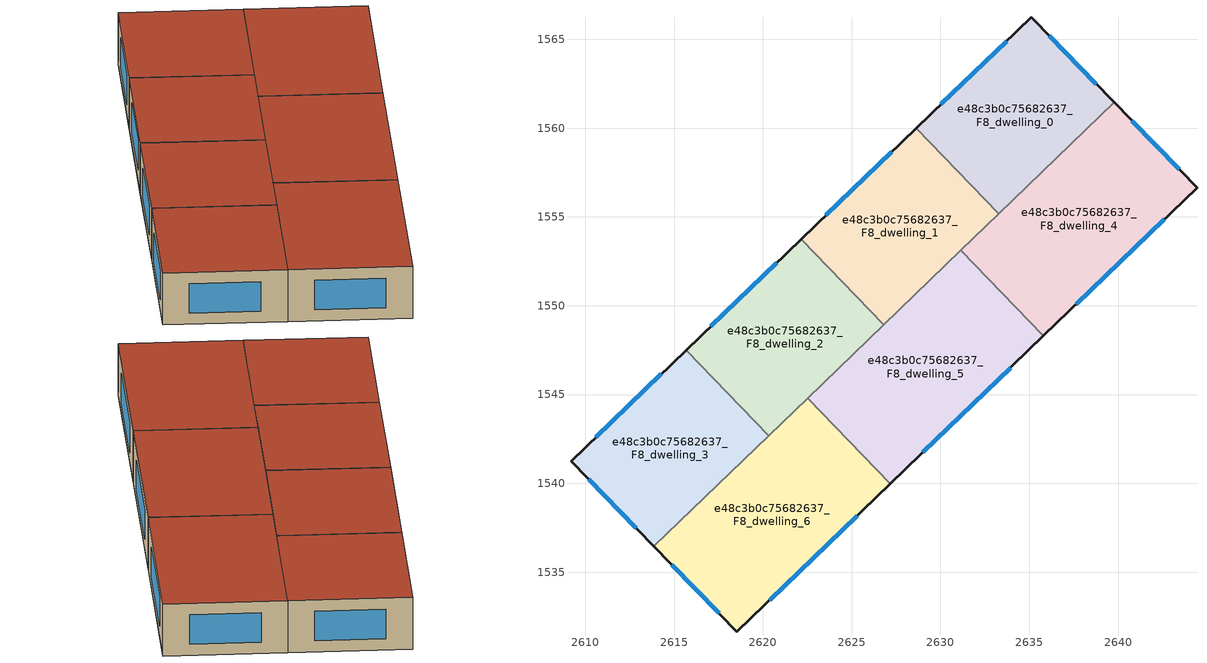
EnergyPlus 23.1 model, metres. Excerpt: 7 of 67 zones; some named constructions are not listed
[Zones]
e48c3b0c75682637_F8_dwelling_0
 floor to e48c3b0c75682637_F7_dwelling_0 (EU_floor_Construction): 2635.12,1566.24 2639.78,1561.45 2633.29,1555.18 2628.64,1560 z24
 wall outside (EU_wall_Construction): 2639.78,1561.45 2635.12,1566.24 2628.64,1560 z24:27
 wall to e48c3b0c75682637_F8_dwelling_1 (EU_wall_Construction): 2628.64,1560 2633.29,1555.18 z24:27
 wall to e48c3b0c75682637_F8_dwelling_4 (EU_wall_Construction): 2633.29,1555.18 2639.78,1561.45 z24:27
 window (EU_Window_Construction): 2638.78,1562.47 2636.12,1565.21 / 2633.73,1564.9 2630.03,1561.33 z24.64:26.36
 roof outside (EU_roof_Construction): 2639.78,1561.45 2635.12,1566.24 2628.64,1560 2633.29,1555.18 z27
e48c3b0c75682637_F8_dwelling_1
 floor to e48c3b0c75682637_F7_dwelling_1 (EU_floor_Construction): 2628.64,1560 2633.29,1555.18 2626.81,1548.93 2622.16,1553.75 z24
 wall outside (EU_wall_Construction): 2628.64,1560 2622.16,1553.75 z24:27
 wall to e48c3b0c75682637_F8_dwelling_2 (EU_wall_Construction): 2622.16,1553.75 2626.81,1548.93 z24:27
 wall to e48c3b0c75682637_F8_dwelling_5 (EU_wall_Construction): 2626.81,1548.93 2631.15,1553.12 z24:27
 wall to e48c3b0c75682637_F8_dwelling_4 (EU_wall_Construction): 2631.15,1553.12 2633.29,1555.18 z24:27
 window (EU_Window_Construction): 2627.25,1558.66 2623.55,1555.09 z24.64:26.36
 roof outside (EU_roof_Construction): 2633.29,1555.18 2628.64,1560 2622.16,1553.75 2626.81,1548.93 z27
e48c3b0c75682637_F8_dwelling_2
 floor to e48c3b0c75682637_F7_dwelling_2 (EU_floor_Construction): 2622.16,1553.75 2626.81,1548.93 2620.33,1542.68 2615.68,1547.5 z24
 wall outside (EU_wall_Construction): 2622.16,1553.75 2615.68,1547.5 z24:27
 wall to e48c3b0c75682637_F8_dwelling_3 (EU_wall_Construction): 2615.68,1547.5 2620.33,1542.68 z24:27
 wall to e48c3b0c75682637_F8_dwelling_6 (EU_wall_Construction): 2620.33,1542.68 2622.51,1544.79 z24:27
 wall to e48c3b0c75682637_F8_dwelling_5 (EU_wall_Construction): 2622.51,1544.79 2626.81,1548.93 z24:27
 window (EU_Window_Construction): 2620.77,1552.41 2617.07,1548.84 z24.64:26.36
 roof outside (EU_roof_Construction): 2626.81,1548.93 2622.16,1553.75 2615.68,1547.5 2620.33,1542.68 z27
e48c3b0c75682637_F8_dwelling_3
 floor to e48c3b0c75682637_F7_dwelling_3 (EU_floor_Construction): 2615.68,1547.5 2620.33,1542.68 2613.87,1536.45 2609.2,1541.25 z24
 wall outside (EU_wall_Construction): 2615.68,1547.5 2609.2,1541.25 2613.87,1536.45 z24:27
 wall to e48c3b0c75682637_F8_dwelling_6 (EU_wall_Construction): 2613.87,1536.45 2620.33,1542.68 z24:27
 window (EU_Window_Construction): 2610.2,1540.22 2612.87,1537.47 / 2614.29,1546.16 2610.59,1542.59 z24.64:26.36
 roof outside (EU_roof_Construction): 2620.33,1542.68 2615.68,1547.5 2609.2,1541.25 2613.87,1536.45 z27
e48c3b0c75682637_F8_dwelling_4
 floor to e48c3b0c75682637_F7_dwelling_4 (EU_floor_Construction): 2639.78,1561.45 2644.45,1556.65 2635.8,1548.3 2631.15,1553.12 z24
 wall outside (EU_wall_Construction): 2635.8,1548.3 2644.45,1556.65 2639.78,1561.45 z24:27
 wall to e48c3b0c75682637_F8_dwelling_5 (EU_wall_Construction): 2631.15,1553.12 2635.8,1548.3 z24:27
 window (EU_Window_Construction): 2643.45,1557.67 2640.78,1560.42 / 2637.65,1550.09 2642.59,1554.86 z24.64:26.36
 roof outside (EU_roof_Construction): 2644.45,1556.65 2639.78,1561.45 2631.15,1553.12 2635.8,1548.3 z27
e48c3b0c75682637_F8_dwelling_5
 floor to e48c3b0c75682637_F7_dwelling_5 (EU_floor_Construction): 2631.15,1553.12 2635.8,1548.3 2627.16,1539.97 2622.51,1544.79 z24
 wall outside (EU_wall_Construction): 2627.16,1539.97 2635.8,1548.3 z24:27
 wall to e48c3b0c75682637_F8_dwelling_6 (EU_wall_Construction): 2622.51,1544.79 2627.16,1539.97 z24:27
 window (EU_Window_Construction): 2629.01,1541.76 2633.95,1546.52 z24.64:26.36
 roof outside (EU_roof_Construction): 2635.8,1548.3 2631.15,1553.12 2622.51,1544.79 2627.16,1539.97 z27
e48c3b0c75682637_F8_dwelling_6
 floor to e48c3b0c75682637_F7_dwelling_6 (EU_floor_Construction): 2622.51,1544.79 2627.16,1539.97 2618.53,1531.65 2613.87,1536.45 z24
 wall outside (EU_wall_Construction): 2613.87,1536.45 2618.53,1531.65 2627.16,1539.97 z24:27
 window (EU_Window_Construction): 2620.38,1533.43 2625.31,1538.19 / 2614.87,1535.42 2617.53,1532.67 z24.64:26.36
 roof outside (EU_roof_Construction): 2627.16,1539.97 2622.51,1544.79 2613.87,1536.45 2618.53,1531.65 z27
[HVACTEMPLATE:THERMOSTAT] Constant Heating Setpoint=20; Constant Cooling Setpoint=50
EU_HeatOnly_e48c3b0c75682637_F2_dwelling_6; EU_HeatOnly_e48c3b0c75682637_F2_dwelling_7; EU_HeatOnly_e48c3b0c75682637_F3_dwelling_0; EU_HeatOnly_e48c3b0c75682637_F3_dwelling_1; EU_HeatOnly_e48c3b0c75682637_F3_dwelling_2; EU_HeatOnly_e48c3b0c75682637_F3_dwelling_3; EU_HeatOnly_e48c3b0c75682637_F3_dwelling_4; EU_HeatOnly_e48c3b0c75682637_F3_dwelling_5; EU_HeatOnly_e48c3b0c75682637_F3_dwelling_6; EU_HeatOnly_e48c3b0c75682637_F3_dwelling_7; EU_HeatOnly_e48c3b0c75682637_F4_dwelling_0; EU_HeatOnly_e48c3b0c75682637_F4_dwelling_1; EU_HeatOnly_e48c3b0c75682637_F4_dwelling_2; EU_HeatOnly_e48c3b0c75682637_F4_dwelling_3; EU_HeatOnly_e48c3b0c75682637_F4_dwelling_4; EU_HeatOnly_e48c3b0c75682637_F4_dwelling_5; EU_HeatOnly_e48c3b0c75682637_F4_dwelling_6; EU_HeatOnly_e48c3b0c75682637_F5_dwelling_0; EU_HeatOnly_e48c3b0c75682637_F5_dwelling_1; EU_HeatOnly_e48c3b0c75682637_F5_dwelling_2; EU_HeatOnly_e48c3b0c75682637_F5_dwelling_3; EU_HeatOnly_e48c3b0c75682637_F5_dwelling_4; EU_HeatOnly_e48c3b0c75682637_F5_dwelling_5; EU_HeatOnly_e48c3b0c75682637_F5_dwelling_6; EU_HeatOnly_e48c3b0c75682637_F6_dwelling_0; EU_HeatOnly_e48c3b0c75682637_F6_dwelling_1; EU_HeatOnly_e48c3b0c75682637_F6_dwelling_2; EU_HeatOnly_e48c3b0c75682637_F6_dwelling_3; EU_HeatOnly_e48c3b0c75682637_F6_dwelling_4; EU_HeatOnly_e48c3b0c75682637_F6_dwelling_5; EU_HeatOnly_e48c3b0c75682637_F6_dwelling_6; EU_HeatOnly_e48c3b0c75682637_F7_dwelling_0; EU_HeatOnly_e48c3b0c75682637_F7_dwelling_1; EU_HeatOnly_e48c3b0c75682637_F7_dwelling_2; EU_HeatOnly_e48c3b0c75682637_F7_dwelling_3; EU_HeatOnly_e48c3b0c75682637_F7_dwelling_4; EU_HeatOnly_e48c3b0c75682637_F7_dwelling_5; EU_HeatOnly_e48c3b0c75682637_F7_dwelling_6; EU_HeatOnly_e48c3b0c75682637_F8_dwelling_0; EU_HeatOnly_e48c3b0c75682637_F8_dwelling_1; EU_HeatOnly_e48c3b0c75682637_F8_dwelling_2; EU_HeatOnly_e48c3b0c75682637_F8_dwelling_3; EU_HeatOnly_e48c3b0c75682637_F8_dwelling_4; EU_HeatOnly_e48c3b0c75682637_F8_dwelling_5; EU_HeatOnly_e48c3b0c75682637_F8_dwelling_6
[SCHEDULE:FILE] Column Number=1; Rows to Skip at Top=0; Number of Hours of Data=8760; Column Separator=Comma; Interpolate to Timestep=No; Minutes per Item=60; Adjust Schedule for Daylight Savings=Yes
Name | File
EU_Step8_GainSchedule_e48c3b0c75682637_F7_dwelling_0_f000 | ../../schedules/e48c3b0c75682637/e48c3b0c75682637_F7_dwelling_0_f000_gain.csv
EU_Step8_GainSchedule_e48c3b0c75682637_F7_dwelling_1_f000 | ../../schedules/e48c3b0c75682637/e48c3b0c75682637_F7_dwelling_1_f000_gain.csv
EU_Step8_GainSchedule_e48c3b0c75682637_F7_dwelling_2_f000 | ../../schedules/e48c3b0c75682637/e48c3b0c75682637_F7_dwelling_2_f000_gain.csv
EU_Step8_GainSchedule_e48c3b0c75682637_F7_dwelling_3_f000 | ../../schedules/e48c3b0c75682637/e48c3b0c75682637_F7_dwelling_3_f000_gain.csv
EU_Step8_GainSchedule_e48c3b0c75682637_F7_dwelling_4_f000 | ../../schedules/e48c3b0c75682637/e48c3b0c75682637_F7_dwelling_4_f000_gain.csv
EU_Step8_GainSchedule_e48c3b0c75682637_F7_dwelling_5_f000 | ../../schedules/e48c3b0c75682637/e48c3b0c75682637_F7_dwelling_5_f000_gain.csv
EU_Step8_GainSchedule_e48c3b0c75682637_F7_dwelling_6_f000 | ../../schedules/e48c3b0c75682637/e48c3b0c75682637_F7_dwelling_6_f000_gain.csv
EU_Step8_GainSchedule_e48c3b0c75682637_F8_dwelling_0_f000 | ../../schedules/e48c3b0c75682637/e48c3b0c75682637_F8_dwelling_0_f000_gain.csv
EU_Step8_GainSchedule_e48c3b0c75682637_F8_dwelling_1_f000 | ../../schedules/e48c3b0c75682637/e48c3b0c75682637_F8_dwelling_1_f000_gain.csv
EU_Step8_GainSchedule_e48c3b0c75682637_F8_dwelling_2_f000 | ../../schedules/e48c3b0c75682637/e48c3b0c75682637_F8_dwelling_2_f000_gain.csv
EU_Step8_GainSchedule_e48c3b0c75682637_F8_dwelling_3_f000 | ../../schedules/e48c3b0c75682637/e48c3b0c75682637_F8_dwelling_3_f000_gain.csv
EU_Step8_GainSchedule_e48c3b0c75682637_F8_dwelling_4_f000 | ../../schedules/e48c3b0c75682637/e48c3b0c75682637_F8_dwelling_4_f000_gain.csv
EU_Step8_GainSchedule_e48c3b0c75682637_F8_dwelling_5_f000 | ../../schedules/e48c3b0c75682637/e48c3b0c75682637_F8_dwelling_5_f000_gain.csv
EU_Step8_GainSchedule_e48c3b0c75682637_F8_dwelling_6_f000 | ../../schedules/e48c3b0c75682637/e48c3b0c75682637_F8_dwelling_6_f000_gain.csv
